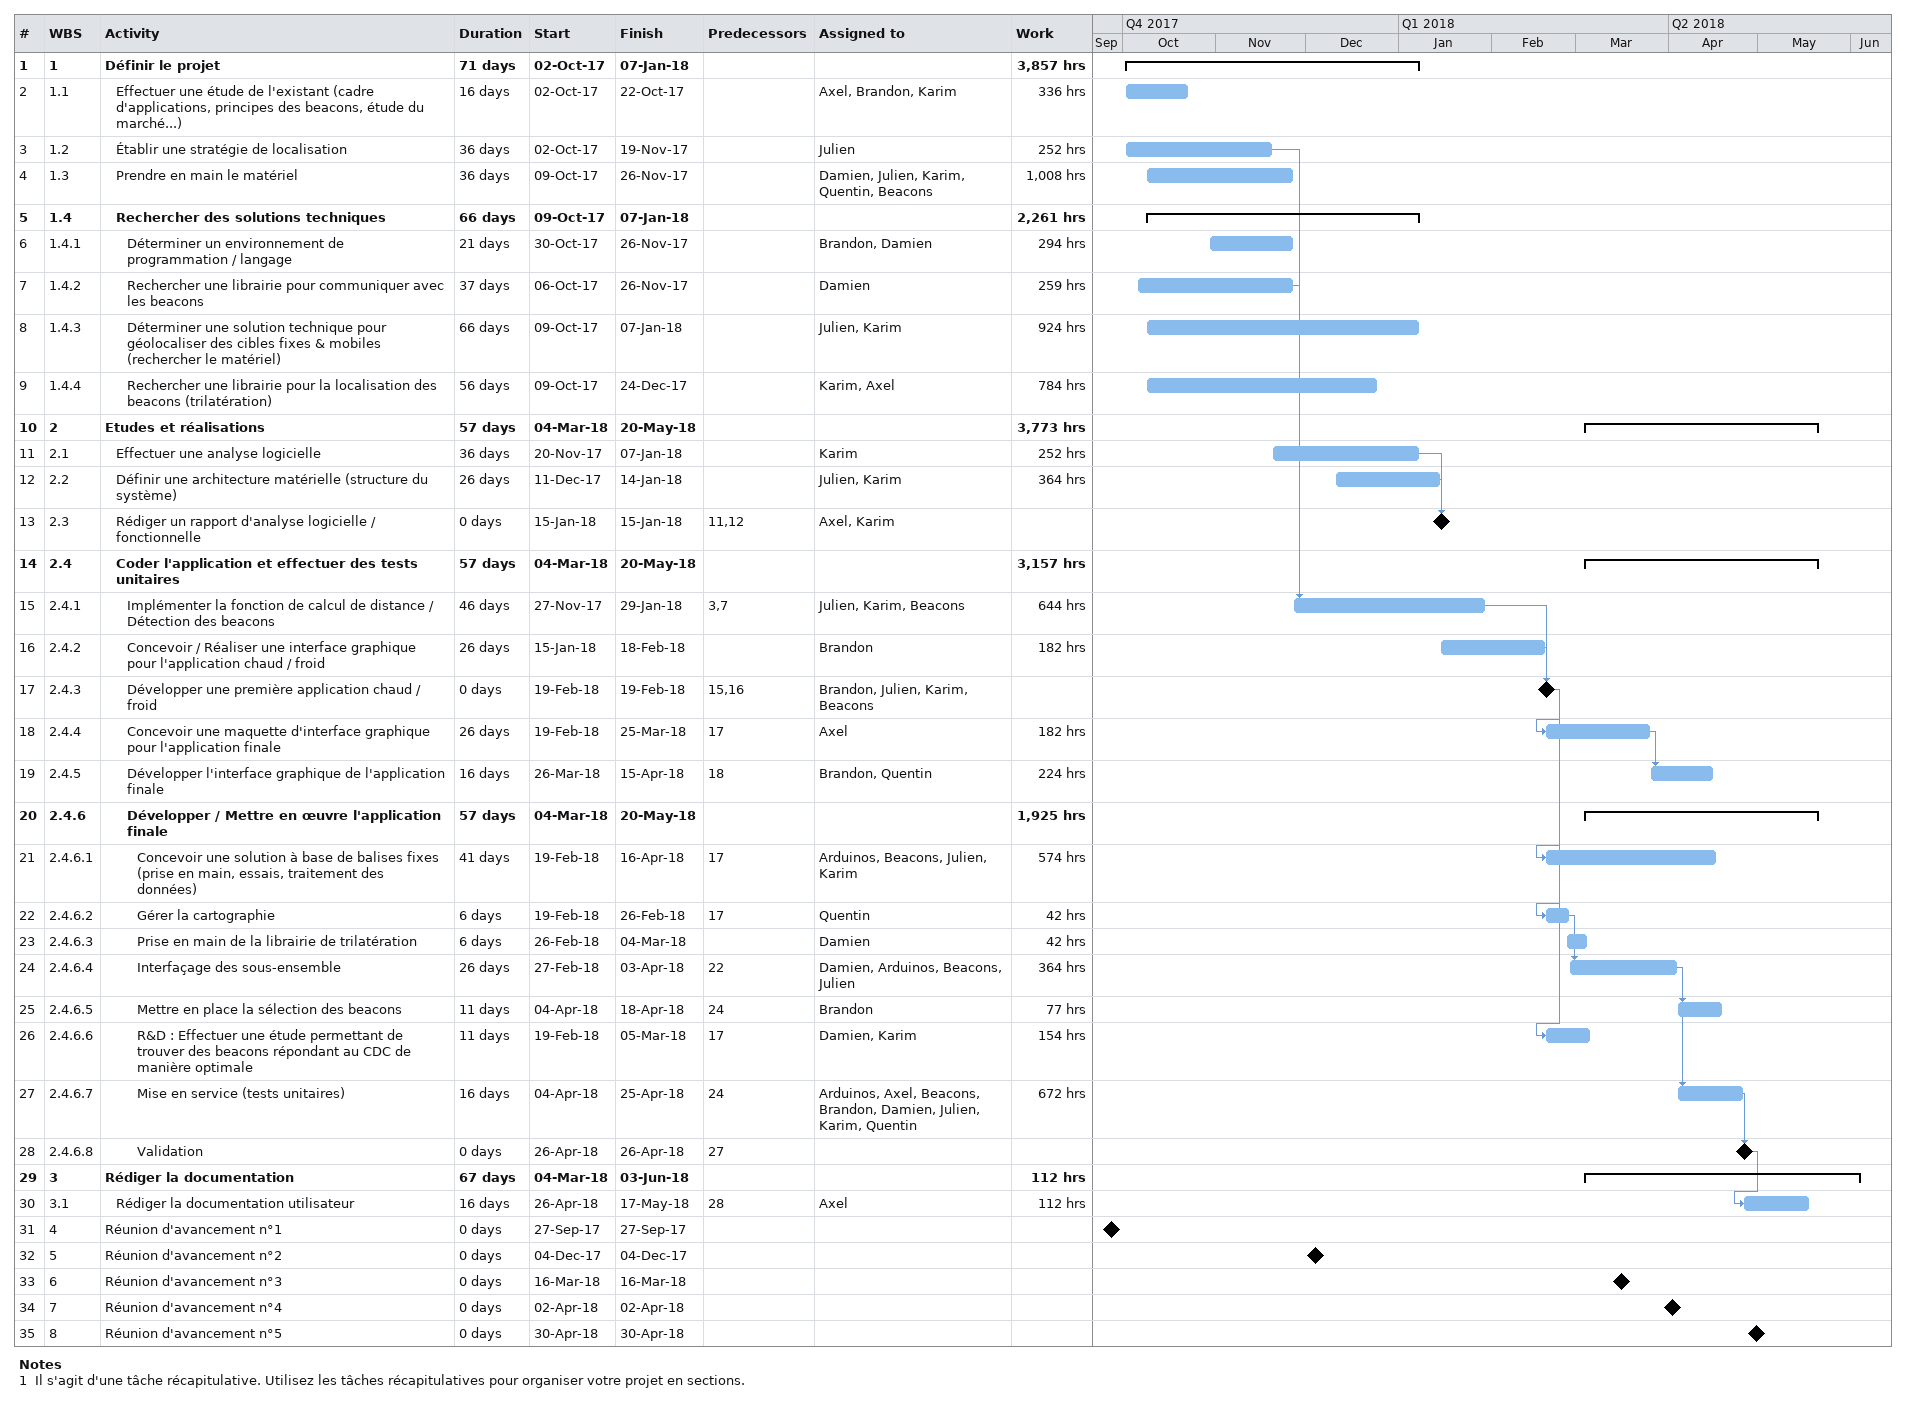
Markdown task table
| ID | WBS | Task | Duration | Start | Finish | Predecessors | Resources | Work (h) |
|---|---|---|---|---|---|---|---|---|
| 1 | 1 | **Définir le projet** | 71d | 2017-10-02 | 2018-01-07 |  |  | 3857 |
| 2 | 1.1 | Effectuer une étude de l'existant (cadre d'applications, principes des beacons, étude du marché...) | 16d | 2017-10-02 | 2017-10-22 |  | Axel, Brandon, Karim | 336 |
| 3 | 1.2 | Établir une stratégie de localisation | 36d | 2017-10-02 | 2017-11-19 |  | Julien | 252 |
| 4 | 1.3 | Prendre en main le matériel | 36d | 2017-10-09 | 2017-11-26 |  | Damien, Julien, Karim, Quentin, Beacons | 1008 |
| 5 | 1.4 | **Rechercher des solutions techniques** | 66d | 2017-10-09 | 2018-01-07 |  |  | 2261 |
| 6 | 1.4.1 | Déterminer un environnement de programmation / langage | 21d | 2017-10-30 | 2017-11-26 |  | Brandon, Damien | 294 |
| 7 | 1.4.2 | Rechercher une librairie pour communiquer avec les beacons | 37d | 2017-10-06 | 2017-11-26 |  | Damien | 259 |
| 8 | 1.4.3 | Déterminer une solution technique pour géolocaliser des cibles fixes & mobiles (rechercher le matériel) | 66d | 2017-10-09 | 2018-01-07 |  | Julien, Karim | 924 |
| 9 | 1.4.4 | Rechercher une librairie pour la localisation des beacons (trilatération) | 56d | 2017-10-09 | 2017-12-24 |  | Karim, Axel | 784 |
| 10 | 2 | **Etudes et réalisations** | 57d | 2018-03-04 | 2018-05-20 |  |  | 3773 |
| 11 | 2.1 | Effectuer une analyse logicielle | 36d | 2017-11-20 | 2018-01-07 |  | Karim | 252 |
| 12 | 2.2 | Définir une architecture matérielle (structure du système) | 26d | 2017-12-11 | 2018-01-14 |  | Julien, Karim | 364 |
| 13 | 2.3 | Rédiger un rapport d'analyse logicielle / fonctionnelle | 0d | 2018-01-15 | 2018-01-15 | 11, 12 | Axel, Karim |  |
| 14 | 2.4 | **Coder l'application et effectuer des tests unitaires** | 57d | 2018-03-04 | 2018-05-20 |  |  | 3157 |
| 15 | 2.4.1 | Implémenter la fonction de calcul de distance / Détection des beacons | 46d | 2017-11-27 | 2018-01-29 | 3, 7 | Julien, Karim, Beacons | 644 |
| 16 | 2.4.2 | Concevoir / Réaliser une interface graphique pour l'application chaud / froid | 26d | 2018-01-15 | 2018-02-18 |  | Brandon | 182 |
| 17 | 2.4.3 | Développer une première application chaud / froid | 0d | 2018-02-19 | 2018-02-19 | 15, 16 | Brandon, Julien, Karim, Beacons |  |
| 18 | 2.4.4 | Concevoir une maquette d'interface graphique pour l'application finale | 26d | 2018-02-19 | 2018-03-25 | 17 | Axel | 182 |
| 19 | 2.4.5 | Développer l'interface graphique de l'application finale | 16d | 2018-03-26 | 2018-04-15 | 18 | Brandon, Quentin | 224 |
| 20 | 2.4.6 | **Développer / Mettre en œuvre l'application finale** | 57d | 2018-03-04 | 2018-05-20 |  |  | 1925 |
| 21 | 2.4.6.1 | Concevoir une solution à base de balises fixes (prise en main, essais, traitement des données) | 41d | 2018-02-19 | 2018-04-16 | 17 | Arduinos, Beacons, Julien, Karim | 574 |
| 22 | 2.4.6.2 | Gérer la cartographie | 6d | 2018-02-19 | 2018-02-26 | 17 | Quentin | 42 |
| 23 | 2.4.6.3 | Prise en main de la librairie de trilatération | 6d | 2018-02-26 | 2018-03-04 |  | Damien | 42 |
| 24 | 2.4.6.4 | Interfaçage des sous-ensemble | 26d | 2018-02-27 | 2018-04-03 | 22 | Damien, Arduinos, Beacons, Julien | 364 |
| 25 | 2.4.6.5 | Mettre en place la sélection des beacons | 11d | 2018-04-04 | 2018-04-18 | 24 | Brandon | 77 |
| 26 | 2.4.6.6 | R&D : Effectuer une étude permettant de trouver des beacons répondant au CDC de manière optimale | 11d | 2018-02-19 | 2018-03-05 | 17 | Damien, Karim | 154 |
| 27 | 2.4.6.7 | Mise en service (tests unitaires) | 16d | 2018-04-04 | 2018-04-25 | 24 | Arduinos, Axel, Beacons, Brandon, Damien, Julien, Karim, Quentin | 672 |
| 28 | 2.4.6.8 | Validation | 0d | 2018-04-26 | 2018-04-26 | 27 |  |  |
| 29 | 3 | **Rédiger la documentation** | 67d | 2018-03-04 | 2018-06-03 |  |  | 112 |
| 30 | 3.1 | Rédiger la documentation utilisateur | 16d | 2018-04-26 | 2018-05-17 | 28 | Axel | 112 |
| 31 | 4 | Réunion d'avancement n°1 | 0d | 2017-09-27 | 2017-09-27 |  |  |  |
| 32 | 5 | Réunion d'avancement n°2 | 0d | 2017-12-04 | 2017-12-04 |  |  |  |
| 33 | 6 | Réunion d'avancement n°3 | 0d | 2018-03-16 | 2018-03-16 |  |  |  |
| 34 | 7 | Réunion d'avancement n°4 | 0d | 2018-04-02 | 2018-04-02 |  |  |  |
| 35 | 8 | Réunion d'avancement n°5 | 0d | 2018-04-30 | 2018-04-30 |  |  |  |

Notes
- 1: Il s'agit d'une tâche récapitulative. Utilisez les tâches récapitulatives pour organiser votre projet en sections.
